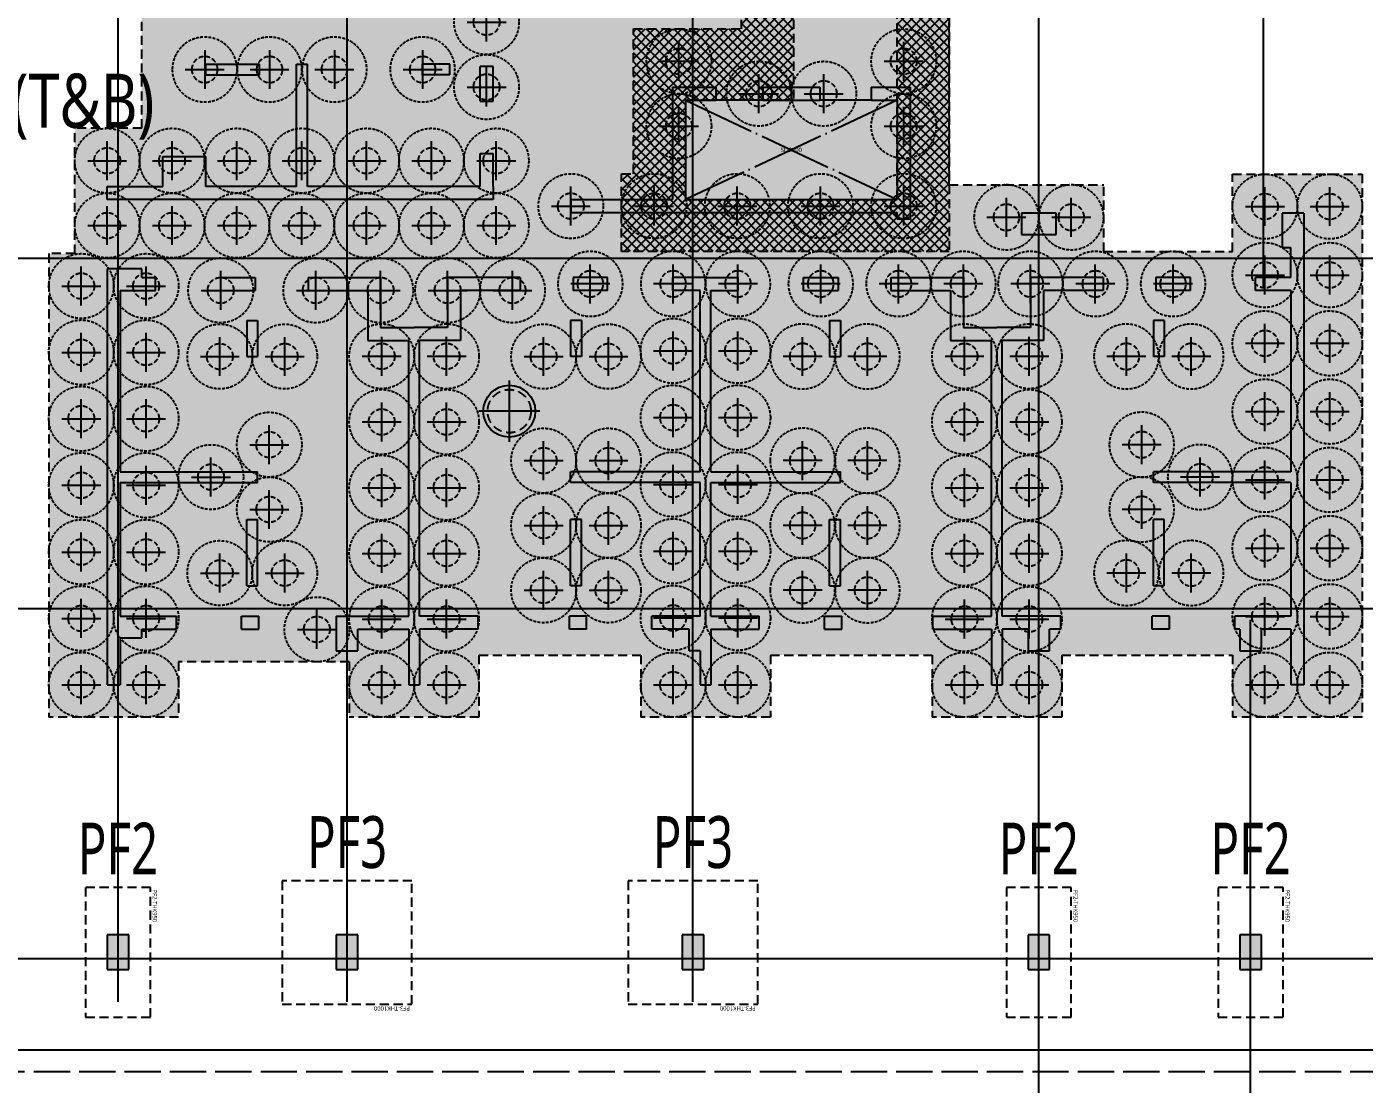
# Model space of a CAD drawing. Header units: millimetres. Extents: x 327808 to 2562540, y -728300 to 402793.
# Drawn here: x 777989 to 808928, y 221710 to 246179 of the extents above; entities that cross this region are included whole.
import ezdxf
from ezdxf.enums import TextEntityAlignment as Align

# ---------------------------------------------------------------- set-up
doc = ezdxf.new("R2010")
doc.units = ezdxf.units.MM
doc.header["$LTSCALE"] = 140
for name, pattern in [('HID2', [7.5, 6, -1.5]), ('XS-기초$0$CONTINOUS', [0]), ('XS-기초$0$DDOT', [14, 12, -1, 0, -1]), ('XS-기초$0$HID', [2.3, 1.5, -0.8])]:
    doc.linetypes.add(name, pattern=pattern)
for name, color, linetype in [('252', 252, 'Continuous'), ('BAR-Bot', 2, 'HID2'), ('BAR-TOP', 2, 'Continuous'), ('NAME-F', 6, 'Continuous'), ('XS-기초$0$252', 252, 'Continuous'), ('XS-기초$0$CEN-P', 14, 'XS-기초$0$CONTINOUS'), ('XS-기초$0$EL7', 7, 'Continuous'), ('XS-기초$0$MAT', 3, 'XS-기초$0$HID'), ('XS-기초$0$OPEN', 9, 'XS-기초$0$DDOT'), ('XS-기초$0$PILE', 3, 'XS-기초$0$HID'), ('XS-기초$0$PILE-P', 4, 'XS-기초$0$HID'), ('XS-기초$0$WALL', 11, 'Continuous'), ('XS-기초$0$기초꺽임', 4, 'XS-기초$0$HID'), ('XS-기초$0$기초꺽임-HAT', 5, 'Continuous'), ('XS-기초$0$기초연단', 3, 'Continuous'), ('XS-기초$0$집수정-주동', 21, 'Continuous')]:
    doc.layers.add(name, color=color, linetype=linetype)
doc.layers.add('TEXT', color=3, linetype='Continuous', lineweight=9)
doc.layers.add('XS-기초$0$DEFPOINT', color=144, linetype='Continuous', plot=False)
doc.styles.add('XS-기초$0$맑은고딕', font='malgun.ttf')
doc.styles.add('맑은고딕', font='malgun.ttf')

# ---------------------------------------------------------------- blocks, each defined once
blk = doc.blocks.new('XS-기초$0$A$C762E058C')
at = {"layer": 'XS-기초$0$252'}
h = blk.add_hatch(color=256, dxfattribs=at)
h.dxf.hatch_style = 1
h.paths.add_polyline_path([(35050, -54495), (34250, -54495), (34250, -54995), (35050, -54995)])
h.paths.add_polyline_path([(40280, -55295), (40480, -55295), (40480, -55985), (39665, -55985), (39665, -56285), (40480, -56285), (40480, -60480), (37300, -60480), (37300, -60730), (40480, -60730), (40480, -63825), (39180, -63825), (39180, -64125), (39300, -64125), (39300, -64625), (39800, -64625), (39800, -64125), (40480, -64125), (40480, -65410), (40780, -65410), (40780, -54495), (40280, -54495)])
h.paths.add_polyline_path([(34900, -64625), (34900, -64125), (35160, -64125), (35160, -63825), (33805, -63825), (33805, -57445), (34755, -57445), (34755, -56285), (36135, -56285), (36135, -55985), (34455, -55985), (34455, -57145), (33680, -57145), (32905, -57145), (32905, -55985), (31225, -55985), (31225, -56285), (32605, -56285), (32605, -57445), (33555, -57445), (33555, -63825), (32200, -63825), (32200, -64125), (33555, -64125), (33555, -65410), (33805, -65410), (33805, -64125), (34400, -64125), (34400, -64625)])
h.paths.add_polyline_path([(26565, -64625), (26565, -64125), (25700, -64125), (25700, -63825), (26815, -63825), (26815, -60730), (23820, -60730), (23820, -60480), (26815, -60480), (26815, -56285), (26185, -56285), (26185, -55985), (26940, -55985), (27695, -55985), (27695, -56285), (27065, -56285), (27065, -60480), (30060, -60480), (30060, -60730), (27065, -60730), (27065, -63825), (28180, -63825), (28180, -64125), (27065, -64125), (27065, -65410), (26815, -65410), (26815, -64625)])
h.paths.add_polyline_path([(18900, -64625), (18900, -64125), (20075, -64125), (20075, -65410), (20325, -65410), (20325, -64125), (21680, -64125), (21680, -63825), (20325, -63825), (20325, -57445), (21275, -57445), (21275, -56285), (22655, -56285), (22655, -55985), (20975, -55985), (20975, -57145), (20200, -57145), (19425, -57145), (19425, -55985), (17745, -55985), (17745, -56285), (19125, -56285), (19125, -57445), (20075, -57445), (20075, -63825), (18400, -63825), (18400, -64625)])
h.paths.add_polyline_path([(13100, -55785), (13100, -55985), (13100, -65410), (13400, -65410), (13400, -64325), (13900, -64325), (13900, -64125), (14700, -64125), (14700, -63825), (13400, -63825), (13400, -60730), (16580, -60730), (16580, -60480), (13400, -60480), (13400, -56285), (14215, -56285), (14215, -55985), (13900, -55985), (13900, -55785)])
h.paths.add_polyline_path([(31375, -54635), (31375, -54485), (23825, -54485), (23825, -54185), (26175, -54185), (26175, -51585), (27175, -51585), (27175, -51885), (26475, -51885), (26475, -54185), (31375, -54185), (31375, -51885), (30775, -51885), (30775, -51585), (31675, -51585), (31675, -54635)])
h.paths.add_polyline_path([(29585, -51585), (29585, -51885), (28265, -51885), (28265, -51585)], flags=17)
h.paths.add_polyline_path([(17480, -53885), (15385, -53885), (15385, -53185), (14385, -53185), (14385, -53885), (13100, -53885), (13100, -54185), (22025, -54185), (22025, -53885), (22025, -53115), (21725, -53115), (21725, -53885), (17730, -53885), (17730, -51050), (17480, -51050)])
h.paths.add_polyline_path([(15385, -51300), (15385, -51050), (16620, -51050), (16620, -51300)], flags=17)
h.paths.add_polyline_path([(21025, -51300), (21025, -51050), (20395, -51050), (20395, -51300)], flags=17)
h.paths.add_polyline_path([(21725, -51905), (21725, -51105), (22025, -51105), (22025, -51905)])
h.paths.add_polyline_path([(29690, -64125), (29690, -63825), (30090, -63825), (30090, -64125)])
h.paths.add_polyline_path([(29810, -63125), (30060, -63125), (30060, -61590), (29810, -61590)], flags=17)
h.paths.add_polyline_path([(29810, -56985), (30060, -56985), (30060, -57815), (29810, -57815)], flags=17)
h.paths.add_polyline_path([(29205, -56285), (30005, -56285), (30005, -55985), (29205, -55985)])
h.paths.add_polyline_path([(37670, -64125), (37670, -63825), (37270, -63825), (37270, -64125)])
h.paths.add_polyline_path([(37550, -63125), (37300, -63125), (37300, -61590), (37550, -61590)])
h.paths.add_polyline_path([(37550, -56985), (37300, -56985), (37300, -57815), (37550, -57815)])
h.paths.add_polyline_path([(38155, -56285), (37355, -56285), (37355, -55985), (38155, -55985)], flags=17)
h.paths.add_polyline_path([(24190, -64125), (24190, -63825), (23790, -63825), (23790, -64125)])
h.paths.add_polyline_path([(24070, -63125), (23820, -63125), (23820, -61590), (24070, -61590)])
h.paths.add_polyline_path([(24070, -56985), (23820, -56985), (23820, -57815), (24070, -57815)])
h.paths.add_polyline_path([(24675, -56285), (23875, -56285), (23875, -55985), (24675, -55985)])
h.paths.add_polyline_path([(16210, -64125), (16210, -63825), (16610, -63825), (16610, -64125)])
h.paths.add_polyline_path([(16330, -63125), (16580, -63125), (16580, -61590), (16330, -61590)], flags=17)
h.paths.add_polyline_path([(16330, -56985), (16580, -56985), (16580, -57815), (16330, -57815)], flags=17)
h.paths.add_polyline_path([(15725, -56285), (16525, -56285), (16525, -55985), (15725, -55985)], flags=17)
h.paths.add_polyline_path([(26775, -34300), (26575, -34300), (26575, -29350), (13100, -29350), (13100, -29650), (14385, -29650), (14385, -30350), (15385, -30350), (15385, -29650), (17480, -29650), (17480, -32530), (17730, -32530), (17730, -29650), (21725, -29650), (21725, -30465), (22025, -30465), (22025, -29650), (23375, -29650), (23375, -35190), (23675, -35190), (23675, -29650), (26275, -29650), (26275, -34200), (24785, -34200), (24785, -34500), (26275, -34500), (26275, -36300), (23375, -36300), (23375, -36600), (26575, -36600), (26575, -35100), (26775, -35100)])
h.paths.add_polyline_path([(13100, -47455), (13100, -47955), (14385, -47955), (14385, -48330), (15385, -48330), (15385, -47955), (20305, -47955), (20305, -48855), (21725, -48855), (21725, -49885), (22025, -49885), (22025, -48555), (20605, -48555), (20605, -47830), (20605, -47105), (22025, -47105), (22025, -46485), (22225, -46485), (22225, -45685), (21725, -45685), (21725, -45775), (21725, -46805), (20305, -46805), (20305, -47705), (15385, -47705), (15385, -47330), (14385, -47330), (14385, -47705), (13900, -47705), (13900, -47455)])
h.paths.add_polyline_path([(13900, -39100), (13100, -39100), (13100, -39600), (13900, -39600)], flags=17)
h.paths.add_polyline_path([(13900, -31000), (13100, -31000), (13100, -31500), (13900, -31500)], flags=17)
h.paths.add_polyline_path([(22225, -39750), (22225, -38950), (21725, -38950), (21725, -39825), (22025, -39825), (22025, -39750)])
h.paths.add_polyline_path([(26900, -39750), (26900, -38950), (26400, -38950), (26400, -39750)], flags=17)
h.paths.add_polyline_path([(26400, -45685), (26400, -46185), (23375, -46185), (23375, -46485), (23825, -46485), (23825, -49385), (24125, -49385), (24125, -46485), (28675, -46485), (28675, -49085), (25235, -49085), (25235, -49385), (29150, -49385), (29150, -49085), (28975, -49085), (28975, -46485), (31375, -46485), (31375, -49085), (30720, -49085), (30720, -49385), (31675, -49385), (31675, -46185), (26900, -46185), (26900, -45685)])
h.paths.add_polyline_path([(15385, -35250), (14385, -35250), (14385, -35625), (13100, -35625), (13100, -35875), (14385, -35875), (14385, -36250), (15385, -36250), (15385, -35875), (20305, -35875), (20305, -36775), (21725, -36775), (21725, -37805), (22025, -37805), (22025, -36475), (20605, -36475), (20605, -35750), (20605, -35025), (22025, -35025), (22025, -33695), (21725, -33695), (21725, -34725), (20305, -34725), (20305, -35625), (15385, -35625)])
h.paths.add_polyline_path([(14385, -41665), (13100, -41665), (13100, -41915), (14385, -41915), (14385, -42290), (15385, -42290), (15385, -41915), (17480, -41915), (17480, -44610), (17730, -44610), (17730, -41915), (21725, -41915), (21725, -42545), (22025, -42545), (22025, -41790), (22025, -41035), (21725, -41035), (21725, -41665), (17730, -41665), (17730, -38970), (17480, -38970), (17480, -41665), (15385, -41665), (15385, -41290), (14385, -41290)])
h.paths.add_polyline_path([(15385, -39220), (15385, -38970), (16620, -38970), (16620, -39220)], flags=17)
h.paths.add_polyline_path([(21025, -39220), (21025, -38970), (20395, -38970), (20395, -39220)], flags=17)
h.paths.add_polyline_path([(15385, -44360), (15385, -44610), (16620, -44610), (16620, -44360)], flags=17)
h.paths.add_polyline_path([(21025, -44360), (21025, -44610), (20395, -44610), (20395, -44360)], flags=17)
h.paths.add_polyline_path([(21725, -43755), (21725, -44555), (22025, -44555), (22025, -43755)])
h.paths.add_polyline_path([(15385, -32280), (15385, -32530), (16620, -32530), (16620, -32280)], flags=17)
h.paths.add_polyline_path([(21025, -32280), (21025, -32530), (20395, -32530), (20395, -32280)], flags=17)
h.paths.add_polyline_path([(21725, -31675), (21725, -32475), (22025, -32475), (22025, -31675)], flags=17)
edge = h.paths.add_edge_path()
edge.add_line((23375, -34500), (23375, -34200))
edge.add_line((28675, -49385), (29150, -49385))
h = blk.add_hatch(color=256, dxfattribs=at)
h.dxf.hatch_style = 1
h.paths.add_polyline_path([(27600, -111400), (26800, -111400), (26800, -111900), (27600, -111900)])
h.paths.add_polyline_path([(19500, -111400), (18700, -111400), (18700, -111900), (19500, -111900)])
h.paths.add_polyline_path([(22350, -115100), (22350, -114300), (21850, -114300), (21850, -115100)])
h.paths.add_polyline_path([(22350, -117500), (22350, -116700), (21850, -116700), (21850, -117500)])
h.paths.add_polyline_path([(27850, -115100), (27850, -114300), (27350, -114300), (27350, -115100)])
h.paths.add_polyline_path([(27850, -117500), (27850, -116700), (27350, -116700), (27350, -117500)])
h.paths.add_polyline_path([(18900, -115100), (18900, -114300), (18400, -114300), (18400, -115100)])
h.paths.add_polyline_path([(18900, -117500), (18900, -116700), (18400, -116700), (18400, -117500)])
h.paths.add_polyline_path([(22350, -124300), (22350, -123500), (21850, -123500), (21850, -124300)])
h.paths.add_polyline_path([(27850, -124300), (27850, -123500), (27350, -123500), (27350, -124300)])
h.paths.add_polyline_path([(18900, -124300), (18900, -123500), (18400, -123500), (18400, -124300)])
h.paths.add_polyline_path([(27600, -95200), (26800, -95200), (26800, -95700), (27600, -95700)])
h.paths.add_polyline_path([(27600, -103300), (26800, -103300), (26800, -103800), (27600, -103800)])
h.paths.add_polyline_path([(19500, -103300), (18700, -103300), (18700, -103800), (19500, -103800)])
h.paths.add_polyline_path([(19500, -95200), (18700, -95200), (18700, -95700), (19500, -95700)])
h.paths.add_polyline_path([(19500, -87100), (18700, -87100), (18700, -87600), (19500, -87600)])
h.paths.add_polyline_path([(26900, -72000), (26900, -71200), (26400, -71200), (26400, -72000)])
h.paths.add_polyline_path([(18900, -72000), (18900, -71200), (18400, -71200), (18400, -72000)])
h.paths.add_polyline_path([(27600, -87100), (26800, -87100), (26800, -87600), (27600, -87600)])
h.paths.add_polyline_path([(27600, -79000), (26800, -79000), (26800, -79500), (27600, -79500)])
h.paths.add_polyline_path([(19500, -79000), (18700, -79000), (18700, -79500), (19500, -79500)])
h.paths.add_polyline_path([(6100, -79000), (5300, -79000), (5300, -79500), (6100, -79500)])
h.paths.add_polyline_path([(11655, -79000), (10855, -79000), (10855, -79500), (11655, -79500)])
h.paths.add_polyline_path([(6100, -71500), (5300, -71500), (5300, -72000), (6100, -72000)])
h.paths.add_polyline_path([(13600, -72000), (13600, -71200), (13100, -71200), (13100, -72000)])
h.paths.add_polyline_path([(35050, -111400), (34250, -111400), (34250, -111900), (35050, -111900)])
h.paths.add_polyline_path([(39950, -111400), (39150, -111400), (39150, -111900), (39950, -111900)])
h.paths.add_polyline_path([(44450, -111400), (43650, -111400), (43650, -111900), (44450, -111900)])
h.paths.add_polyline_path([(35050, -79000), (34250, -79000), (34250, -79500), (35050, -79500)])
h.paths.add_polyline_path([(39950, -79000), (39150, -79000), (39150, -79500), (39950, -79500)])
h.paths.add_polyline_path([(44450, -79000), (43650, -79000), (43650, -79500), (44450, -79500)])
h.paths.add_polyline_path([(35050, -87100), (34250, -87100), (34250, -87600), (35050, -87600)])
h.paths.add_polyline_path([(39950, -87100), (39150, -87100), (39150, -87600), (39950, -87600)])
h.paths.add_polyline_path([(44450, -87100), (43650, -87100), (43650, -87600), (44450, -87600)])
h.paths.add_polyline_path([(35050, -95200), (34250, -95200), (34250, -95700), (35050, -95700)])
h.paths.add_polyline_path([(39950, -95200), (39150, -95200), (39150, -95700), (39950, -95700)])
h.paths.add_polyline_path([(44450, -95200), (43650, -95200), (43650, -95700), (44450, -95700)])
h.paths.add_polyline_path([(35050, -103300), (34250, -103300), (34250, -103800), (35050, -103800)])
h.paths.add_polyline_path([(39950, -103300), (39150, -103300), (39150, -103800), (39950, -103800)])
h.paths.add_polyline_path([(44450, -103300), (43650, -103300), (43650, -103800), (44450, -103800)])
h.paths.add_polyline_path([(51900, -79000), (51100, -79000), (51100, -79500), (51900, -79500)])
h.paths.add_polyline_path([(51900, -87100), (51100, -87100), (51100, -87600), (51900, -87600)])
h.paths.add_polyline_path([(51900, -95200), (51100, -95200), (51100, -95700), (51900, -95700)])
h.paths.add_polyline_path([(51900, -103300), (51100, -103300), (51100, -103800), (51900, -103800)])
h.paths.add_polyline_path([(51900, -111400), (51100, -111400), (51100, -111900), (51900, -111900)])
h.paths.add_polyline_path([(39800, -72000), (39800, -71200), (39300, -71200), (39300, -72000)])
h.paths.add_polyline_path([(34900, -72000), (34900, -71200), (34400, -71200), (34400, -72000)])
h.paths.add_polyline_path([(52250, -71500), (51450, -71500), (51450, -72000), (52250, -72000)])
h.paths.add_polyline_path([(44300, -72000), (44300, -71200), (43800, -71200), (43800, -72000)])
h.paths.add_polyline_path([(44450, -123500), (43050, -123500), (43050, -124000), (44450, -124000)])
h.paths.add_polyline_path([(35450, -124300), (35450, -123500), (34950, -123500), (34950, -124300)])
h.paths.add_polyline_path([(60300, -124300), (60300, -123500), (59800, -123500), (59800, -124300)])
h.paths.add_polyline_path([(52300, -124300), (52300, -123500), (51800, -123500), (51800, -124300)])
h.paths.add_polyline_path([(60000, -117000), (59200, -117000), (59200, -117500), (60000, -117500)])
h.paths.add_polyline_path([(44450, -117000), (43050, -117000), (43050, -117500), (44450, -117500)])
h.paths.add_polyline_path([(51900, -117000), (51100, -117000), (51100, -117500), (51900, -117500)])
h.paths.add_polyline_path([(60000, -79000), (59200, -79000), (59200, -79500), (60000, -79500)])
h.paths.add_polyline_path([(60000, -87100), (59200, -87100), (59200, -87600), (60000, -87600)])
h.paths.add_polyline_path([(60000, -95200), (59200, -95200), (59200, -95700), (60000, -95700)])
h.paths.add_polyline_path([(60000, -103300), (59200, -103300), (59200, -103800), (60000, -103800)])
h.paths.add_polyline_path([(60000, -111400), (59200, -111400), (59200, -111900), (60000, -111900)])
h.paths.add_polyline_path([(60350, -71500), (59550, -71500), (59550, -72000), (60350, -72000)])
blk = doc.blocks.new('XS-기초$0$집수정-주동')
at = {"layer": 'XS-기초$0$집수정-주동'}
for p, q in [((0, 707), (0, -707)), ((707, 0), (-707, 0))]:
    blk.add_line(p, q, dxfattribs=at)
blk.add_circle((0, 0), 600, dxfattribs=at)
at = {"layer": 'XS-기초$0$집수정-주동', "linetype": 'XS-기초$0$HID'}
blk.add_circle((0, 0), 500, dxfattribs=at)
blk = doc.blocks.new('XS-기초$0$PILE-600')
at = {"layer": 'XS-기초$0$DEFPOINT', "color": 173, "linetype": 'XS-기초$0$HID', "ltscale": 0.3}
blk.add_circle((0, 0), 750, dxfattribs=at)
at = {"layer": 'XS-기초$0$PILE', "linetype": 'Continuous'}
for p, q in [((0, -450), (0, 450)), ((-450, 0), (450, 0))]:
    blk.add_line(p, q, dxfattribs=at)
at = {"layer": 'XS-기초$0$PILE', "ltscale": 0.5}
blk.add_circle((0, 0), 300, dxfattribs=at)
blk = doc.blocks.new('XS-기초$0$PF2')
at = {"layer": 'XS-기초$0$MAT', "linetype": 'XS-기초$0$HID'}
blk.add_lwpolyline([(-1500, -750), (1500, -750), (1500, 750), (-1500, 750)], close=True, dxfattribs=at)
at = {"layer": 'XS-기초$0$DEFPOINT', "color": 1, "style": 'XS-기초$0$맑은고딕'}
blk.add_text('PF2-THK950', height=100, dxfattribs=at).set_placement((-1450, 850), align=Align.MIDDLE_LEFT)
blk = doc.blocks.new('XS-기초$0$PF3')
at = {"layer": 'XS-기초$0$MAT', "linetype": 'XS-기초$0$HID'}
blk.add_lwpolyline([(-1500, -1650), (1500, -1650), (1500, 1200), (-1500, 1200)], close=True, dxfattribs=at)
at = {"layer": 'XS-기초$0$DEFPOINT', "color": 1, "style": 'XS-기초$0$맑은고딕'}
blk.add_text('PF3-THK1000', height=100, dxfattribs=at).set_placement((-1450, 1300), align=Align.MIDDLE_LEFT)

msp = doc.modelspace()

# ---------------------------------------------------------------- hatches: boundary and pattern name
at = {"layer": '252'}
h = msp.add_hatch(color=256, dxfattribs=at)
h.dxf.hatch_style = 1
h.paths.add_polyline_path([(799325.4, 251528.9), (789455.4, 251528.9), (789455.4, 261263.9), (794825.4, 261263.9), (794825.4, 269213.9), (791825.4, 269213.9), (791825.4, 268363.9), (786900.4, 268363.9), (786900.4, 269853.9), (783900.4, 269853.9), (783900.4, 268363.9), (781600.4, 268363.9), (781600.4, 269793.9), (778600.4, 269793.9), (778600.4, 268293.9), (779100.4, 268293.9), (779100.4, 263863.9), (780650.4, 263863.9), (780650.4, 262113.9), (779100.4, 262113.9), (779100.4, 258233.9), (778660.4, 258233.9), (778660.4, 256263.9), (779100.4, 256263.9), (779100.4, 253073.9), (780650.4, 253073.9), (780650.4, 250033.9), (779100.4, 250033.9), (779100.4, 247033.9), (780650.4, 247033.9), (780650.4, 243828.9), (779100.4, 243828.9), (779100.4, 240928.9), (778500.4, 240928.9), (778500.4, 230203.9), (781500.4, 230203.9), (781500.4, 231483.9), (785450.4, 231483.9), (785450.4, 230203.9), (788450.4, 230203.9), (788450.4, 231638.9), (792190.4, 231638.9), (792190.4, 230203.9), (795190.4, 230203.9), (795190.4, 231638.9), (798930.4, 231638.9), (798930.4, 230203.9), (801930.4, 230203.9), (801930.4, 231638.9), (805880.4, 231638.9), (805880.4, 230203.9), (808880.4, 230203.9), (808880.4, 242768.9), (805880.4, 242768.9), (805880.4, 240978.9), (802900.4, 240978.9), (802900.4, 242518.9), (799325.4, 242518.9)])
at = {"layer": 'XS-기초$0$기초꺽임-HAT'}
h = msp.add_hatch(dxfattribs=at)
h.set_pattern_fill('ANSI37', color=256, scale=1200, style=0)
h.set_pattern_definition([(45, (857431.5, 317418.4), (-106.06602, 106.06602), []), (135, (857431.5, 317418.4), (-106.06602, -106.06602), [])])
h.paths.add_polyline_path([(793225.4, 242178.9), (798125.4, 242178.9), (798125.4, 249878.9), (795725.4, 249878.9), (795725.4, 244478.9), (793225.4, 244478.9)], flags=16)
h.paths.add_polyline_path([(799325.4, 240978.9), (791750.4, 240978.9), (791750.4, 242778.9), (792025.4, 242778.9), (792025.4, 246128.9), (794525.4, 246128.9), (794525.4, 251528.9), (795725.4, 251528.9), (799325.4, 251528.9)])

# ---------------------------------------------------------------- linework, layer by layer
at = {"layer": 'BAR-Bot'}
msp.add_line((773950.4, 222007.1), (899450.4, 222007.1), dxfattribs=at)
at = {"layer": 'BAR-TOP'}
msp.add_line((773950.4, 222507.1), (899450.4, 222507.1), dxfattribs=at)
at = {"layer": 'XS-기초$0$CEN-P'}
for p, q in [((780100.4, 223613.9), (780100.4, 341453.9)), ((785400.4, 223613.9), (785400.4, 341453.9)), ((793400.4, 223613.9), (793400.4, 341453.9)), ((801400.4, 183713.9), (801400.4, 341453.9)), ((806600.4, 240163.9), (806600.4, 341453.9)), ((955930.4, 240813.9), (731950.4, 240813.9)), ((955930.4, 232713.9), (731950.4, 232713.9)), ((955930.4, 224613.9), (731950.4, 224613.9))]:
    msp.add_line(p, q, dxfattribs=at)
at = {"layer": 'XS-기초$0$CEN-P', "color": 124}
msp.add_line((806300.4, 146453.9), (806300.4, 232453.9), dxfattribs=at)
at = {"layer": 'XS-기초$0$EL7'}
for p, q in [((795015.4, 244478.9), (793825.4, 244478.9)), ((797525.4, 244478.9), (796335.4, 244478.9))]:
    msp.add_line(p, q, dxfattribs=at)
at = {"layer": 'XS-기초$0$OPEN'}
for p, q in [((793225.4, 244478.9), (798125.4, 242178.9)), ((798125.4, 244478.9), (793225.4, 242178.9))]:
    msp.add_line(p, q, dxfattribs=at)
at = {"layer": 'XS-기초$0$WALL'}
for p, q in [((782135.4, 245313.9), (783370.4, 245313.9)), ((782135.4, 245063.9), (782135.4, 245313.9)), ((782135.4, 245063.9), (783370.4, 245063.9)), ((783370.4, 245063.9), (783370.4, 245313.9)), ((784230.4, 242478.9), (784230.4, 245313.9)), ((784230.4, 245313.9), (784480.4, 245313.9)), ((784480.4, 242478.9), (784480.4, 245313.9)), ((787775.4, 245313.9), (787145.4, 245313.9)), ((787145.4, 245063.9), (787145.4, 245313.9)), ((787775.4, 245063.9), (787145.4, 245063.9)), ((787775.4, 245063.9), (787775.4, 245313.9)), ((788775.4, 245258.9), (788475.4, 245258.9)), ((788475.4, 244458.9), (788475.4, 245258.9)), ((788775.4, 244458.9), (788775.4, 245258.9)), ((792925.4, 244778.9), (792925.4, 242178.9)), ((792925.4, 244778.9), (793925.4, 244778.9)), ((793925.4, 244778.9), (793925.4, 244478.9)), ((795015.4, 244778.9), (796335.4, 244778.9)), ((795015.4, 244778.9), (795015.4, 244478.9)), ((796335.4, 244778.9), (796335.4, 244478.9)), ((797525.4, 244778.9), (798425.4, 244778.9)), ((797525.4, 244778.9), (797525.4, 244478.9)), ((798425.4, 244778.9), (798425.4, 241728.9)), ((788475.4, 244458.9), (788775.4, 244458.9)), ((793225.4, 244478.9), (793225.4, 242178.9)), ((793225.4, 244478.9), (793925.4, 244478.9)), ((795015.4, 244478.9), (796335.4, 244478.9)), ((797525.4, 244478.9), (798125.4, 244478.9)), ((798125.4, 244478.9), (798125.4, 242178.9)), ((781135.4, 243178.9), (782135.4, 243178.9)), ((781135.4, 242478.9), (781135.4, 243178.9)), ((782135.4, 242478.9), (782135.4, 243178.9)), ((788475.4, 243248.9), (788775.4, 243248.9)), ((788475.4, 242478.9), (788475.4, 243248.9)), ((788775.4, 242478.9), (788775.4, 243248.9)), ((779850.4, 242178.9), (779850.4, 242478.9)), ((779850.4, 242478.9), (781135.4, 242478.9)), ((784230.4, 242478.9), (782135.4, 242478.9)), ((788475.4, 242478.9), (784480.4, 242478.9)), ((788775.4, 242478.9), (788775.4, 242178.9)), ((788775.4, 242178.9), (779850.4, 242178.9)), ((790575.4, 242178.9), (790575.4, 241878.9)), ((790575.4, 242178.9), (792925.4, 242178.9)), ((793225.4, 242178.9), (798125.4, 242178.9)), ((790575.4, 241878.9), (798125.4, 241878.9)), ((798125.4, 241728.9), (798125.4, 241878.9)), ((798425.4, 241728.9), (798125.4, 241728.9)), ((801000.4, 241868.9), (801000.4, 241368.9)), ((801800.4, 241868.9), (801000.4, 241868.9)), ((801800.4, 241368.9), (801800.4, 241868.9)), ((807530.4, 241868.9), (807030.4, 241868.9)), ((807030.4, 241868.9), (807030.4, 241068.9)), ((807530.4, 241868.9), (807530.4, 230953.9)), ((801000.4, 241368.9), (801800.4, 241368.9)), ((807030.4, 241068.9), (807230.4, 241068.9)), ((807230.4, 240378.9), (807230.4, 241068.9)), ((780650.4, 240578.9), (779850.4, 240578.9)), ((779850.4, 240578.9), (779850.4, 240378.9)), ((780650.4, 240378.9), (780650.4, 240578.9)), ((779850.4, 240378.9), (779850.4, 230953.9)), ((780650.4, 240378.9), (780965.4, 240378.9)), ((780965.4, 240078.9), (780965.4, 240378.9)), ((782475.4, 240078.9), (782475.4, 240378.9)), ((782475.4, 240378.9), (783275.4, 240378.9)), ((783275.4, 240378.9), (783275.4, 240078.9)), ((784495.4, 240378.9), (784495.4, 240078.9)), ((784495.4, 240378.9), (786175.4, 240378.9)), ((786175.4, 240378.9), (786175.4, 239218.9)), ((789405.4, 240378.9), (787725.4, 240378.9)), ((787725.4, 240378.9), (787725.4, 239218.9)), ((789405.4, 240378.9), (789405.4, 240078.9)), ((790625.4, 240378.9), (790625.4, 240078.9)), ((791425.4, 240378.9), (790625.4, 240378.9)), ((791425.4, 240078.9), (791425.4, 240378.9)), ((792935.4, 240078.9), (792935.4, 240378.9)), ((793690.4, 240378.9), (792935.4, 240378.9)), ((793690.4, 240378.9), (794445.4, 240378.9)), ((794445.4, 240078.9), (794445.4, 240378.9)), ((795955.4, 240078.9), (795955.4, 240378.9)), ((795955.4, 240378.9), (796755.4, 240378.9)), ((796755.4, 240378.9), (796755.4, 240078.9)), ((797975.4, 240378.9), (797975.4, 240078.9)), ((797975.4, 240378.9), (799655.4, 240378.9)), ((799655.4, 240378.9), (799655.4, 239218.9)), ((802885.4, 240378.9), (801205.4, 240378.9)), ((801205.4, 240378.9), (801205.4, 239218.9)), ((802885.4, 240378.9), (802885.4, 240078.9)), ((804105.4, 240378.9), (804105.4, 240078.9)), ((804905.4, 240378.9), (804105.4, 240378.9)), ((804905.4, 240078.9), (804905.4, 240378.9)), ((806415.4, 240078.9), (806415.4, 240378.9)), ((807230.4, 240378.9), (806415.4, 240378.9)), ((780150.4, 240078.9), (780965.4, 240078.9)), ((780150.4, 240078.9), (780150.4, 235883.9)), ((782475.4, 240078.9), (783275.4, 240078.9)), ((784495.4, 240078.9), (785875.4, 240078.9)), ((785875.4, 240078.9), (785875.4, 238918.9)), ((789405.4, 240078.9), (788025.4, 240078.9)), ((788025.4, 240078.9), (788025.4, 238918.9)), ((791425.4, 240078.9), (790625.4, 240078.9)), ((793565.4, 240078.9), (792935.4, 240078.9)), ((793565.4, 235883.9), (793565.4, 240078.9)), ((793815.4, 235883.9), (793815.4, 240078.9)), ((793815.4, 240078.9), (794445.4, 240078.9)), ((795955.4, 240078.9), (796755.4, 240078.9)), ((797975.4, 240078.9), (799355.4, 240078.9)), ((799355.4, 240078.9), (799355.4, 238918.9)), ((802885.4, 240078.9), (801505.4, 240078.9)), ((801505.4, 240078.9), (801505.4, 238918.9)), ((804905.4, 240078.9), (804105.4, 240078.9)), ((807230.4, 240078.9), (806415.4, 240078.9)), ((807230.4, 240078.9), (807230.4, 235883.9)), ((783080.4, 239378.9), (783080.4, 238548.9)), ((783080.4, 239378.9), (783330.4, 239378.9)), ((783330.4, 239378.9), (783330.4, 238548.9)), ((786175.4, 239218.9), (786950.4, 239218.9)), ((787725.4, 239218.9), (786950.4, 239218.9)), ((790570.4, 239378.9), (790570.4, 238548.9)), ((790820.4, 239378.9), (790570.4, 239378.9)), ((790820.4, 239378.9), (790820.4, 238548.9)), ((796560.4, 239378.9), (796560.4, 238548.9)), ((796560.4, 239378.9), (796810.4, 239378.9)), ((796810.4, 239378.9), (796810.4, 238548.9)), ((799655.4, 239218.9), (800430.4, 239218.9)), ((801205.4, 239218.9), (800430.4, 239218.9)), ((804050.4, 239378.9), (804050.4, 238548.9)), ((804300.4, 239378.9), (804050.4, 239378.9)), ((804300.4, 239378.9), (804300.4, 238548.9)), ((785875.4, 238918.9), (786825.4, 238918.9)), ((786825.4, 232538.9), (786825.4, 238918.9)), ((787075.4, 232538.9), (787075.4, 238918.9)), ((788025.4, 238918.9), (787075.4, 238918.9)), ((799355.4, 238918.9), (800305.4, 238918.9)), ((800305.4, 232538.9), (800305.4, 238918.9)), ((800555.4, 232538.9), (800555.4, 238918.9)), ((801505.4, 238918.9), (800555.4, 238918.9)), ((783080.4, 238548.9), (783330.4, 238548.9)), ((790820.4, 238548.9), (790570.4, 238548.9)), ((796560.4, 238548.9), (796810.4, 238548.9)), ((804300.4, 238548.9), (804050.4, 238548.9)), ((780150.4, 235883.9), (783330.4, 235883.9)), ((783330.4, 235633.9), (783330.4, 235883.9)), ((793565.4, 235883.9), (790570.4, 235883.9)), ((790570.4, 235633.9), (790570.4, 235883.9)), ((793815.4, 235883.9), (796810.4, 235883.9)), ((796810.4, 235633.9), (796810.4, 235883.9)), ((807230.4, 235883.9), (804050.4, 235883.9)), ((804050.4, 235633.9), (804050.4, 235883.9)), ((780150.4, 235633.9), (783330.4, 235633.9)), ((780150.4, 235633.9), (780150.4, 232538.9)), ((793565.4, 235633.9), (790570.4, 235633.9)), ((793565.4, 232538.9), (793565.4, 235633.9)), ((793815.4, 232538.9), (793815.4, 235633.9)), ((793815.4, 235633.9), (796810.4, 235633.9)), ((807230.4, 235633.9), (804050.4, 235633.9)), ((807230.4, 235633.9), (807230.4, 232538.9)), ((783080.4, 233238.9), (783080.4, 234773.9)), ((783080.4, 234773.9), (783330.4, 234773.9)), ((783330.4, 233238.9), (783330.4, 234773.9)), ((790570.4, 233238.9), (790570.4, 234773.9)), ((790820.4, 234773.9), (790570.4, 234773.9)), ((790820.4, 233238.9), (790820.4, 234773.9)), ((796560.4, 233238.9), (796560.4, 234773.9)), ((796560.4, 234773.9), (796810.4, 234773.9)), ((796810.4, 233238.9), (796810.4, 234773.9)), ((804050.4, 233238.9), (804050.4, 234773.9)), ((804300.4, 234773.9), (804050.4, 234773.9)), ((804300.4, 233238.9), (804300.4, 234773.9)), ((783080.4, 233238.9), (783330.4, 233238.9)), ((790820.4, 233238.9), (790570.4, 233238.9)), ((796560.4, 233238.9), (796810.4, 233238.9)), ((804300.4, 233238.9), (804050.4, 233238.9)), ((780150.4, 232538.9), (781450.4, 232538.9)), ((781450.4, 232238.9), (781450.4, 232538.9)), ((782960.4, 232538.9), (783360.4, 232538.9)), ((782960.4, 232238.9), (782960.4, 232538.9)), ((783360.4, 232238.9), (783360.4, 232538.9)), ((785150.4, 232538.9), (786825.4, 232538.9)), ((785150.4, 232538.9), (785150.4, 231738.9)), ((788430.4, 232538.9), (787075.4, 232538.9)), ((788430.4, 232238.9), (788430.4, 232538.9)), ((790940.4, 232538.9), (790540.4, 232538.9)), ((790540.4, 232238.9), (790540.4, 232538.9)), ((790940.4, 232238.9), (790940.4, 232538.9)), ((792450.4, 232238.9), (792450.4, 232538.9)), ((793565.4, 232538.9), (792450.4, 232538.9)), ((793815.4, 232538.9), (794930.4, 232538.9)), ((794930.4, 232238.9), (794930.4, 232538.9)), ((796440.4, 232538.9), (796840.4, 232538.9)), ((796440.4, 232238.9), (796440.4, 232538.9)), ((796840.4, 232238.9), (796840.4, 232538.9)), ((798950.4, 232538.9), (800305.4, 232538.9)), ((798950.4, 232238.9), (798950.4, 232538.9)), ((801910.4, 232538.9), (800555.4, 232538.9)), ((801910.4, 232238.9), (801910.4, 232538.9)), ((804420.4, 232538.9), (804020.4, 232538.9)), ((804020.4, 232238.9), (804020.4, 232538.9)), ((804420.4, 232238.9), (804420.4, 232538.9)), ((805930.4, 232238.9), (805930.4, 232538.9)), ((807230.4, 232538.9), (805930.4, 232538.9)), ((780650.4, 232238.9), (781450.4, 232238.9)), ((780650.4, 232038.9), (780650.4, 232238.9)), ((782960.4, 232238.9), (783360.4, 232238.9)), ((785650.4, 232238.9), (786825.4, 232238.9)), ((785650.4, 231738.9), (785650.4, 232238.9)), ((786825.4, 232238.9), (786825.4, 230953.9)), ((788430.4, 232238.9), (787075.4, 232238.9)), ((787075.4, 232238.9), (787075.4, 230953.9)), ((790940.4, 232238.9), (790540.4, 232238.9)), ((793315.4, 232238.9), (792450.4, 232238.9)), ((793315.4, 231738.9), (793315.4, 232238.9)), ((793815.4, 232238.9), (794930.4, 232238.9)), ((793815.4, 232238.9), (793815.4, 230953.9)), ((796440.4, 232238.9), (796840.4, 232238.9)), ((798950.4, 232238.9), (800305.4, 232238.9)), ((800305.4, 232238.9), (800305.4, 230953.9)), ((801150.4, 232238.9), (800555.4, 232238.9)), ((800555.4, 232238.9), (800555.4, 230953.9)), ((801150.4, 232238.9), (801150.4, 231738.9)), ((801910.4, 232238.9), (801650.4, 232238.9)), ((801650.4, 231738.9), (801650.4, 232238.9)), ((804420.4, 232238.9), (804020.4, 232238.9)), ((806050.4, 232238.9), (805930.4, 232238.9)), ((806050.4, 232238.9), (806050.4, 231738.9)), ((807230.4, 232238.9), (806550.4, 232238.9)), ((806550.4, 231738.9), (806550.4, 232238.9)), ((807230.4, 232238.9), (807230.4, 230953.9)), ((780150.4, 232038.9), (780150.4, 230953.9)), ((780150.4, 232038.9), (780650.4, 232038.9)), ((785150.4, 231738.9), (785650.4, 231738.9)), ((793565.4, 231738.9), (793315.4, 231738.9)), ((793565.4, 231738.9), (793565.4, 230953.9)), ((801150.4, 231738.9), (801650.4, 231738.9)), ((806050.4, 231738.9), (806550.4, 231738.9)), ((779850.4, 230953.9), (780150.4, 230953.9)), ((786825.4, 230953.9), (787075.4, 230953.9)), ((793565.4, 230953.9), (793815.4, 230953.9)), ((800305.4, 230953.9), (800555.4, 230953.9)), ((807530.4, 230953.9), (807230.4, 230953.9)), ((780350.4, 225163.9), (779850.4, 225163.9)), ((779850.4, 225163.9), (779850.4, 224363.9)), ((780350.4, 224363.9), (780350.4, 225163.9)), ((785650.4, 225163.9), (785150.4, 225163.9)), ((785150.4, 225163.9), (785150.4, 224363.9)), ((785650.4, 224363.9), (785650.4, 225163.9)), ((793650.4, 225163.9), (793150.4, 225163.9)), ((793150.4, 225163.9), (793150.4, 224363.9)), ((793650.4, 224363.9), (793650.4, 225163.9)), ((801650.4, 225163.9), (801150.4, 225163.9)), ((801150.4, 225163.9), (801150.4, 224363.9)), ((801650.4, 224363.9), (801650.4, 225163.9)), ((806550.4, 225163.9), (806050.4, 225163.9)), ((806050.4, 225163.9), (806050.4, 224363.9)), ((806550.4, 224363.9), (806550.4, 225163.9)), ((779850.4, 224363.9), (780350.4, 224363.9)), ((785150.4, 224363.9), (785650.4, 224363.9)), ((793150.4, 224363.9), (793650.4, 224363.9)), ((801150.4, 224363.9), (801650.4, 224363.9)), ((806050.4, 224363.9), (806550.4, 224363.9))]:
    msp.add_line(p, q, dxfattribs=at)
at = {"layer": 'XS-기초$0$기초꺽임'}
for points in [[(799325.4, 240978.9), (791750.4, 240978.9), (791750.4, 242778.9), (792025.4, 242778.9), (792025.4, 246128.9), (794525.4, 246128.9), (794525.4, 251528.9), (795725.4, 251528.9), (799325.4, 251528.9)], [(793225.4, 242178.9), (798125.4, 242178.9), (798125.4, 249878.9), (795725.4, 249878.9), (795725.4, 244478.9), (793225.4, 244478.9)]]:
    msp.add_lwpolyline(points, close=True, dxfattribs=at)
at = {"layer": 'XS-기초$0$기초연단', "linetype": 'XS-기초$0$HID'}
for p, q in [((799325.4, 242518.9), (799325.4, 251528.9)), ((780650.4, 243828.9), (780650.4, 247033.9)), ((779100.4, 240928.9), (779100.4, 243828.9)), ((780650.4, 243828.9), (779100.4, 243828.9)), ((805880.4, 242768.9), (808880.4, 242768.9)), ((805880.4, 240978.9), (805880.4, 242768.9)), ((808880.4, 242768.9), (808880.4, 230203.9)), ((799325.4, 242518.9), (802900.4, 242518.9)), ((802900.4, 240978.9), (802900.4, 242518.9)), ((778500.4, 240928.9), (778500.4, 230203.9)), ((779100.4, 240928.9), (778500.4, 240928.9)), ((802900.4, 240978.9), (805880.4, 240978.9)), ((781500.4, 231483.9), (781500.4, 230203.9)), ((785450.4, 231483.9), (781500.4, 231483.9)), ((785450.4, 231483.9), (785450.4, 230203.9)), ((788450.4, 231638.9), (788450.4, 230203.9)), ((788450.4, 231638.9), (792190.4, 231638.9)), ((792190.4, 231638.9), (792190.4, 230203.9)), ((795190.4, 231638.9), (795190.4, 230203.9)), ((795190.4, 231638.9), (798930.4, 231638.9)), ((798930.4, 231638.9), (798930.4, 230203.9)), ((801930.4, 231638.9), (801930.4, 230203.9)), ((801930.4, 231638.9), (805880.4, 231638.9)), ((805880.4, 231638.9), (805880.4, 230203.9)), ((781500.4, 230203.9), (778500.4, 230203.9)), ((788450.4, 230203.9), (785450.4, 230203.9)), ((795190.4, 230203.9), (792190.4, 230203.9)), ((801930.4, 230203.9), (798930.4, 230203.9)), ((808880.4, 230203.9), (805880.4, 230203.9))]:
    msp.add_line(p, q, dxfattribs=at)

# ---------------------------------------------------------------- block references
at = {"layer": 'XS-기초$0$252'}
msp.add_blockref('XS-기초$0$A$C762E058C', (766750.4, 296363.9), dxfattribs=at)
at = {"layer": 'XS-기초$0$PILE'}
for p in [(788625.4, 246283.9), (793075.4, 245378.9), (798275.4, 245378.9), (788625.4, 244783.9), (794925.4, 244628.9), (796425.4, 244628.9), (793075.4, 243878.9), (798275.4, 243878.9), (779850.4, 243078.9), (781350.4, 243078.9), (782850.4, 243078.9), (784350.4, 243078.9), (785850.4, 243078.9), (787350.4, 243078.9), (788850.4, 243078.9), (790575.4, 242028.9), (792500.4, 242028.9), (794425.4, 242028.9), (796350.4, 242028.9), (798275.4, 242028.9), (806630.4, 242018.9), (808130.4, 242018.9), (779850.4, 241578.9), (781350.4, 241578.9), (782850.4, 241578.9), (784350.4, 241578.9), (785850.4, 241578.9), (787350.4, 241578.9), (788850.4, 241578.9), (806630.4, 240433.9), (808130.4, 240433.9), (779250.4, 240178.9), (780750.4, 240178.9), (782475.4, 240078.9), (784675.4, 240078.9), (786175.4, 240078.9), (787725.4, 240078.9), (789225.4, 240078.9), (806630.4, 238853.9), (808130.4, 238853.9), (779250.4, 238643.9), (780750.4, 238643.9), (782455.4, 238548.9), (783955.4, 238548.9), (786200.4, 238553.9), (787700.4, 238553.9), (789945.4, 238548.9), (791445.4, 238548.9), (792940.4, 238678.9), (794440.4, 238678.9), (799680.4, 238553.9), (801180.4, 238553.9), (806630.4, 237273.9), (808130.4, 237273.9), (779250.4, 237108.9), (780750.4, 237108.9), (786200.4, 237033.9), (787700.4, 237033.9), (792940.4, 237133.9), (794440.4, 237133.9), (799680.4, 237033.9), (801180.4, 237033.9), (783600.4, 236508.9), (789945.4, 236138.9), (791445.4, 236138.9), (782250.4, 235758.9), (806630.4, 235693.9), (808130.4, 235693.9), (779250.4, 235568.9), (780750.4, 235568.9), (786200.4, 235513.9), (787700.4, 235513.9), (792940.4, 235588.9), (794440.4, 235588.9), (799680.4, 235513.9), (801180.4, 235513.9), (783600.4, 235008.9), (789945.4, 234638.9), (791445.4, 234638.9), (806630.4, 234113.9), (808130.4, 234113.9), (779250.4, 234023.9), (780750.4, 234023.9), (786200.4, 233993.9), (787700.4, 233993.9), (792940.4, 234043.9), (794440.4, 234043.9), (799680.4, 233993.9), (801180.4, 233993.9), (782455.4, 233538.9), (783955.4, 233538.9), (789945.4, 233138.9), (791445.4, 233138.9), (806630.4, 232533.9), (808130.4, 232533.9), (779250.4, 232488.9), (780750.4, 232488.9), (784700.4, 232233.9), (786200.4, 232473.9), (787700.4, 232473.9), (792940.4, 232498.9), (794440.4, 232498.9), (799680.4, 232473.9), (801180.4, 232473.9), (779250.4, 230953.9), (780750.4, 230953.9), (786200.4, 230953.9), (787700.4, 230953.9), (792940.4, 230953.9), (794440.4, 230953.9), (799680.4, 230953.9), (801180.4, 230953.9), (806630.4, 230953.9), (808130.4, 230953.9)]:
    msp.add_blockref('XS-기초$0$PILE-600', p, dxfattribs=at)
at = {"layer": 'XS-기초$0$PILE', "xscale": -1}
for p, rotation in [((782105.4, 245188.9), 180), ((783605.4, 245188.9), 180), ((785105.4, 245188.9), 180), ((787145.4, 245188.9), 180), ((800650.4, 241768.9), 359.9999999999993), ((802150.4, 241768.9), 359.9999999999993), ((791025.4, 240228.9), 359.9999999999993), ((792940.4, 240228.9), 359.9999999999993), ((794440.4, 240228.9), 359.9999999999993), ((796355.4, 240228.9), 359.9999999999993), ((798155.4, 240228.9), 359.9999999999993), ((799655.4, 240228.9), 359.9999999999993), ((801205.4, 240228.9), 359.9999999999993), ((802705.4, 240228.9), 359.9999999999993), ((804505.4, 240228.9), 359.9999999999993), ((803425.4, 238548.9), 359.9999999999993), ((804925.4, 238548.9), 359.9999999999993), ((803780.4, 236508.9), 359.9999999999993), ((805130.4, 235758.9), 359.9999999999993), ((803780.4, 235008.9), 359.9999999999993), ((803425.4, 233538.9), 359.9999999999993), ((804925.4, 233538.9), 359.9999999999993)]:
    msp.add_blockref('XS-기초$0$PILE-600', p, dxfattribs=dict(at, rotation=rotation))
for p in [(795935.4, 238548.9), (797435.4, 238548.9), (795935.4, 236138.9), (797435.4, 236138.9), (795935.4, 234638.9), (797435.4, 234638.9), (795935.4, 233138.9), (797435.4, 233138.9)]:
    msp.add_blockref('XS-기초$0$PILE-600', p, dxfattribs=at)
at = {"layer": 'XS-기초$0$PILE-P'}
for name, p, rotation in [('XS-기초$0$PF2', (780100.4, 224763.9), 270), ('XS-기초$0$PF3', (785400.4, 224763.9), 180), ('XS-기초$0$PF3', (793400.4, 224763.9), 180), ('XS-기초$0$PF2', (801400.4, 224763.9), 270), ('XS-기초$0$PF2', (806300.4, 224763.9), 270)]:
    msp.add_blockref(name, p, dxfattribs=dict(at, rotation=rotation))
at = {"layer": 'XS-기초$0$집수정-주동'}
msp.add_blockref('XS-기초$0$집수정-주동', (789150.4, 237283.9), dxfattribs=at)

# ---------------------------------------------------------------- texts
at = {"layer": 'NAME-F', "style": '맑은고딕', "width": 0.7}
for s, p in [('PF2', (780100.4, 227163.9)), ('PF3', (785400.4, 227313.9)), ('PF3', (793400.4, 227313.9)), ('PF2', (801400.4, 227163.9)), ('PF2', (806300.4, 227163.9))]:
    msp.add_text(s, height=1200, dxfattribs=at).set_placement(p, align=Align.MIDDLE_CENTER)
at = {"layer": 'TEXT', "style": '맑은고딕', "width": 0.8}
msp.add_text('D19@200(T&B)', height=1250, dxfattribs=at).set_placement((771788.5, 244467.9), align=Align.MIDDLE_LEFT)
at = {"layer": 'XS-기초$0$DEFPOINT', "color": 2, "style": 'XS-기초$0$맑은고딕'}
msp.add_text('SL-2600', height=100, dxfattribs=at).set_placement((795675.4, 243328.9), align=Align.MIDDLE_CENTER)

doc.saveas('drawing.dxf')
